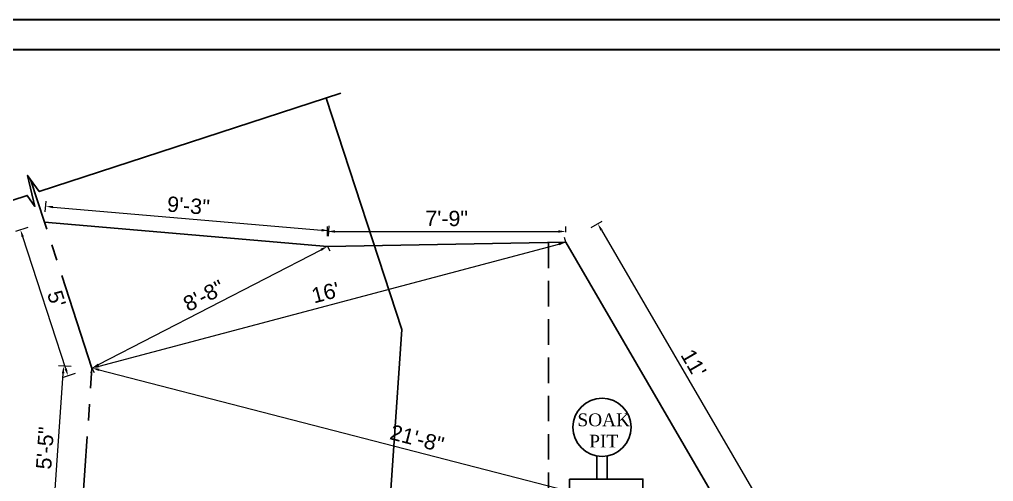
# Model space of a CAD drawing. Header units: inches. Extents: x 376358 to 406049, y -63575 to -53607.
# Drawn here: x 380763 to 381144.5, y -55970.2 to -55789.3 of the extents above; entities that cross this region are included whole.
import ezdxf

# ---------------------------------------------------------------- set-up
doc = ezdxf.new("R2010")
doc.units = ezdxf.units.IN
doc.header["$LTSCALE"] = 2
doc.header["$MEASUREMENT"] = 0
doc.header["$PDMODE"] = 34
doc.linetypes.add('CENTER2', pattern=[28.575, 19.05, -3.175, 3.175, -3.175])
doc.linetypes.add('HIDDEN', pattern=[0.375, 0.25, -0.125])
doc.layers.get('0').update_dxf_attribs({"linetype": 'CONTINUOUS'})
doc.layers.get('DEFPOINTS').update_dxf_attribs({"color": 141, "linetype": 'CONTINUOUS'})
doc.layers.add('Normal Wall', color=7, linetype='CONTINUOUS', lineweight=35, true_color=0xffaf89)
doc.layers.add('steps', color=253, linetype='CONTINUOUS', lineweight=20)
doc.layers.add('WALL - A', color=1, linetype='CONTINUOUS', lineweight=40)
doc.styles.add('Lettring Text', font='arial.ttf')
doc.styles.get("Standard").update_dxf_attribs({"font": 'ARIALN.TTF'})
doc.dimstyles.new('Copy of Standard', dxfattribs={"dimtxt": 6, "dimasz": 2.875, "dimexe": 2, "dimexo": 4, "dimgap": 2, "dimtad": 1, "dimdec": 0, "dimrnd": 1, "dimzin": 0, "dimdsep": 46, "dimlunit": 4, "dimtxsty": 'Lettring Text', "dimcen": 0.1, "dimclrd": 7, "dimclre": 7, "dimclrt": 7, "dimazin": 0, "dimtfac": 0.645, "dimtdec": 0, "dimtmove": 1, "dimatfit": 0, "dimfxl": 3, "dimfxlon": 1, "dimtfillclr": 256, "dimtolj": 1, "dimtzin": 0, "dimlwd": -1, "dimlwe": -1, "dimarcsym": 2})

# ---------------------------------------------------------------- blocks, each defined once
blk = doc.blocks.new('*D456')
at = {"layer": 'DEFPOINTS', "color": 0, "ltscale": 0.5, "transparency": 16777216}
for p in [(380772.8, -55868.62), (380884.22, -55872.03), (380883.69, -55878.16)]:
    blk.add_point(p, dxfattribs=at)
at = {"layer": 'steps', "color": 7, "ltscale": 0.5, "transparency": 16777216}
for p, q in [((380773.14, -55864.63), (380773.5, -55860.5)), ((380776.19, -55862.74), (380881.36, -55871.79)), ((380884.04, -55874.17), (380884.39, -55870.04))]:
    blk.add_line(p, q, dxfattribs=at)
for points in [[(380776.23, -55862.26), (380776.15, -55863.22), (380773.33, -55862.49)], [(380881.4, -55871.31), (380881.32, -55872.26), (380884.22, -55872.03)]]:
    blk.add_solid(points, dxfattribs=at)
at = {"layer": 'steps', "color": 7, "ltscale": 0.5, "transparency": 16777216, "insert": (380829.21, -55862.22), "char_height": 6, "attachment_point": 5, "rotation": 355.0837, "style": 'Lettring Text'}
blk.add_mtext('\\A1;9\'-3"', dxfattribs=at)
blk = doc.blocks.new('*D457')
at = {"layer": 'DEFPOINTS', "color": 0, "ltscale": 0.5, "transparency": 16777216}
for p in [(380977.01, -55872.31), (380977.01, -55876.55), (380883.69, -55878.16)]:
    blk.add_point(p, dxfattribs=at)
at = {"layer": 'steps', "color": 7, "ltscale": 0.5, "transparency": 16777216}
for p, q in [((380883.69, -55874.16), (380883.69, -55870.31)), ((380886.57, -55872.31), (380974.13, -55872.31)), ((380977.01, -55872.55), (380977.01, -55870.31))]:
    blk.add_line(p, q, dxfattribs=at)
for points in [[(380886.57, -55871.83), (380886.57, -55872.79), (380883.69, -55872.31)], [(380974.13, -55871.83), (380974.13, -55872.79), (380977.01, -55872.31)]]:
    blk.add_solid(points, dxfattribs=at)
at = {"layer": 'steps', "color": 7, "ltscale": 0.5, "transparency": 16777216, "insert": (380930.35, -55867.25), "char_height": 6, "attachment_point": 5, "style": 'Lettring Text'}
blk.add_mtext('\\A1;7\'-9"', dxfattribs=at)
blk = doc.blocks.new('*D458')
at = {"layer": 'DEFPOINTS', "color": 0, "ltscale": 0.5, "transparency": 16777216}
for p in [(380977.01, -55876.55), (381056.04, -55983.5), (381043.54, -55990.78)]:
    blk.add_point(p, dxfattribs=at)
at = {"layer": 'steps', "color": 7, "ltscale": 0.5, "transparency": 16777216}
for p, q in [((380986.91, -55870.78), (380991.23, -55868.26)), ((380990.95, -55871.75), (381054.59, -55981.01)), ((381053.45, -55985.01), (381057.77, -55982.49))]:
    blk.add_line(p, q, dxfattribs=at)
for points in [[(380991.37, -55871.51), (380990.54, -55871.99), (380989.51, -55869.27)], [(381055.01, -55980.77), (381054.18, -55981.25), (381056.04, -55983.5)]]:
    blk.add_solid(points, dxfattribs=at)
at = {"layer": 'steps', "color": 7, "ltscale": 0.5, "transparency": 16777216, "insert": (381027.1, -55923.86), "char_height": 6, "attachment_point": 5, "rotation": 300.2191, "style": 'Lettring Text'}
blk.add_mtext("\\A1;11'", dxfattribs=at)
blk = doc.blocks.new('*D472')
at = {"layer": 'DEFPOINTS', "color": 0, "ltscale": 0.5, "transparency": 16777216}
for p in [(380780.32, -55925.03), (380791.43, -55925.79), (380786.99, -55990.68)]:
    blk.add_point(p, dxfattribs=at)
at = {"layer": 'steps', "color": 7, "ltscale": 0.5, "transparency": 16777216}
for p, q in [((380783.31, -55925.24), (380778.32, -55924.89)), ((380776.08, -55987.06), (380780.12, -55927.9)), ((380778.88, -55990.13), (380773.89, -55989.79))]:
    blk.add_line(p, q, dxfattribs=at)
for points in [[(380779.65, -55927.87), (380780.6, -55927.93), (380780.32, -55925.03)], [(380775.61, -55987.03), (380776.56, -55987.09), (380775.89, -55989.93)]]:
    blk.add_solid(points, dxfattribs=at)
at = {"layer": 'steps', "color": 7, "ltscale": 0.5, "transparency": 16777216, "insert": (380773.06, -55957.13), "char_height": 6, "attachment_point": 5, "rotation": 86.0932, "style": 'Lettring Text'}
blk.add_mtext('\\A1;5\'-5"', dxfattribs=at)
blk = doc.blocks.new('*D473')
at = {"layer": 'DEFPOINTS', "color": 0, "ltscale": 0.5, "transparency": 16777216}
for p in [(380772.8, -55868.62), (380763.43, -55871.67), (380791.43, -55925.79)]:
    blk.add_point(p, dxfattribs=at)
at = {"layer": 'steps', "color": 7, "ltscale": 0.5, "transparency": 16777216}
for p, q in [((380766.28, -55870.74), (380761.52, -55872.29)), ((380781.16, -55926.11), (380764.32, -55874.41)), ((380784.9, -55927.91), (380780.15, -55929.46))]:
    blk.add_line(p, q, dxfattribs=at)
for points in [[(380764.77, -55874.26), (380763.86, -55874.55), (380763.43, -55871.67)], [(380781.62, -55925.96), (380780.71, -55926.26), (380782.05, -55928.84)]]:
    blk.add_solid(points, dxfattribs=at)
at = {"layer": 'steps', "color": 7, "ltscale": 0.5, "transparency": 16777216, "insert": (380777.54, -55898.69), "char_height": 6, "attachment_point": 5, "rotation": 288.0451, "style": 'Lettring Text'}
blk.add_mtext("\\A1;5'", dxfattribs=at)
blk = doc.blocks.new('*D474')
at = {"layer": 'DEFPOINTS', "color": 0, "ltscale": 0.5, "transparency": 16777216}
for p in [(380883.69, -55878.16), (380883.69, -55878.16), (380791.43, -55925.79)]:
    blk.add_point(p, dxfattribs=at)
at = {"layer": 'steps', "color": 7, "ltscale": 0.5, "transparency": 16777216}
for p, q in [((380793.98, -55924.47), (380881.14, -55879.48)), ((380883.69, -55878.16), (380884.61, -55879.93)), ((380791.43, -55925.79), (380792.34, -55927.57))]:
    blk.add_line(p, q, dxfattribs=at)
for points in [[(380880.92, -55879.05), (380881.36, -55879.9), (380883.69, -55878.16)], [(380793.76, -55924.04), (380794.2, -55924.9), (380791.43, -55925.79)]]:
    blk.add_solid(points, dxfattribs=at)
at = {"layer": 'steps', "color": 7, "ltscale": 0.5, "transparency": 16777216, "insert": (380835.24, -55897.47), "char_height": 6, "attachment_point": 5, "rotation": 27.3046, "style": 'Lettring Text'}
blk.add_mtext('\\A1;8\'-8"', dxfattribs=at)
blk = doc.blocks.new('*D475')
at = {"layer": 'DEFPOINTS', "color": 0, "ltscale": 0.5, "transparency": 16777216}
for p in [(380977.01, -55876.55), (380977.01, -55876.55), (380791.43, -55925.79)]:
    blk.add_point(p, dxfattribs=at)
at = {"layer": 'steps', "color": 7, "ltscale": 0.5, "transparency": 16777216}
for p, q in [((380794.21, -55925.05), (380974.23, -55877.29)), ((380977.01, -55876.55), (380976.5, -55874.62)), ((380791.43, -55925.79), (380790.91, -55923.86))]:
    blk.add_line(p, q, dxfattribs=at)
for points in [[(380974.11, -55876.82), (380974.35, -55877.75), (380977.01, -55876.55)], [(380794.08, -55924.59), (380794.33, -55925.52), (380791.43, -55925.79)]]:
    blk.add_solid(points, dxfattribs=at)
at = {"layer": 'steps', "color": 7, "ltscale": 0.5, "transparency": 16777216, "insert": (380882.92, -55896.27), "char_height": 6, "attachment_point": 5, "rotation": 14.86, "style": 'Lettring Text'}
blk.add_mtext("\\A1;16'", dxfattribs=at)
blk = doc.blocks.new('*D476')
at = {"layer": 'DEFPOINTS', "color": 0, "ltscale": 0.5, "transparency": 16777216}
for p in [(380791.43, -55925.79), (381043.54, -55990.78), (381043.54, -55990.78)]:
    blk.add_point(p, dxfattribs=at)
at = {"layer": 'steps', "color": 7, "ltscale": 0.5, "transparency": 16777216}
for p, q in [((380791.43, -55925.79), (380790.93, -55927.73)), ((380794.21, -55926.51), (381040.76, -55990.06)), ((381043.54, -55990.78), (381043.04, -55992.71))]:
    blk.add_line(p, q, dxfattribs=at)
for points in [[(380794.33, -55926.04), (380794.09, -55926.97), (380791.43, -55925.79)], [(381040.88, -55989.59), (381040.64, -55990.52), (381043.54, -55990.78)]]:
    blk.add_solid(points, dxfattribs=at)
at = {"layer": 'steps', "color": 7, "ltscale": 0.5, "transparency": 16777216, "insert": (380918.75, -55953.38), "char_height": 6, "attachment_point": 5, "rotation": 345.5457, "style": 'Lettring Text'}
blk.add_mtext('\\A1;21\'-8"', dxfattribs=at)

msp = doc.modelspace()

# ---------------------------------------------------------------- linework, layer by layer
at = {"ltscale": 0.5}
for p, q in [((380772.8, -55868.62), (380767.38, -55851.98)), ((380772.8, -55868.62), (380883.69, -55878.16)), ((380883.69, -55878.16), (380977.01, -55876.55)), ((380977.01, -55876.55), (381043.54, -55990.78)), ((380989.18, -55960.2), (380989.18, -55969.27)), ((380993.18, -55960.21), (380993.18, -55969.27))]:
    msp.add_line(p, q, dxfattribs=at)
at = {"linetype": 'Continuous', "ltscale": 0.5}
msp.add_lwpolyline([(380649.28, -55896.24), (380766.08, -55858.19), (380769.07, -55862.48), (380766.21, -55850.37), (380770.79, -55856.65), (380888.89, -55818.18)], dxfattribs=at)
at = {"ltscale": 0.5}
msp.add_lwpolyline([(380903.31, -56276.61), (380911.15, -56191.84), (380906.37, -56152.46), (380913.47, -56093.64), (380896.33, -56059.31), (380906.25, -56005.75), (380912.73, -55910.75), (380883.18, -55820.04)], dxfattribs=at)
msp.add_lwpolyline([(380978.45, -55969.27), (381007.22, -55969.27), (381007.22, -55987.75), (380978.45, -55987.75)], close=True, dxfattribs=at)
msp.add_circle((380991.2, -55949), 11.39, dxfattribs=at)
at = {"layer": 'Normal Wall'}
for points in [[(380570.93, -55789.27), (381628.93, -55789.27), (381628.93, -56539.8), (380570.93, -56539.8)], [(381617.03, -55801.18), (380594.74, -55801.18), (380594.74, -56527.89), (381617.03, -56527.89)], [(381617.03, -55801.18), (380594.74, -55801.18), (380594.74, -56527.89), (381617.03, -56527.89)]]:
    msp.add_lwpolyline(points, close=True, dxfattribs=at)
at = {"layer": 'Normal Wall', "color": 3}
msp.add_lwpolyline([(380570.93, -55789.27), (381628.93, -55789.27), (381628.93, -56539.8), (380570.93, -56539.8)], close=True, dxfattribs=at)
at = {"layer": 'WALL - A', "linetype": 'CENTER2', "lineweight": -3}
for p, q in [((380791.43, -55925.79), (380772.8, -55868.62)), ((380786.99, -55990.68), (380791.43, -55925.79))]:
    msp.add_line(p, q, dxfattribs=at)
at = {"layer": 'WALL - A', "linetype": 'HIDDEN', "lineweight": -3, "ltscale": 20}
msp.add_line((380970.29, -55876.66), (380970.29, -56220.73), dxfattribs=at)

# ---------------------------------------------------------------- texts
at = {"layer": 'steps', "color": 7, "ltscale": 0.3, "insert": (380991.86, -55943.58), "char_height": 5, "width": 21.7663, "attachment_point": 2}
msp.add_mtext('{\\fTimes New Roman|b0|i0|c0|p18;SOAK PIT}', dxfattribs=at)

# ---------------------------------------------------------------- dimensions: what is measured, and where the dimension line sits
at = {"layer": 'steps', "ltscale": 0.5}
for p1, p2, distance, picture, middle in [((380772.8, -55868.62), (380883.69, -55878.16), 6.15, '*D456', (380829.21, -55862.22)), ((380791.43, -55925.79), (380772.8, -55868.62), 9.86, '*D473', (380777.54, -55898.69)), ((380977.01, -55876.55), (381043.54, -55990.78), 14.46, '*D458', (381027.1, -55923.86)), ((380791.43, -55925.79), (380977.01, -55876.55), 0, '*D475', (380882.92, -55896.27)), ((380791.43, -55925.79), (380883.69, -55878.16), 0, '*D474', (380835.24, -55897.47)), ((380786.99, -55990.68), (380791.43, -55925.79), 11.13, '*D472', (380773.06, -55957.13)), ((380791.43, -55925.79), (381043.54, -55990.78), 0, '*D476', (380918.75, -55953.38))]:
    dim = msp.add_aligned_dim(p1=p1, p2=p2, distance=distance, dimstyle='Copy of Standard', dxfattribs=at)
    dim.commit()
    dim.dimension.update_dxf_attribs({"geometry": picture, "text_midpoint": middle})
dim = msp.add_linear_dim(base=(380977.01, -55872.31), p1=(380883.69, -55878.16), p2=(380977.01, -55876.55), dimstyle='Copy of Standard', dxfattribs=at)
dim.commit()
dim.dimension.update_dxf_attribs({"geometry": '*D457', "text_midpoint": (380930.35, -55867.25)})

doc.saveas('drawing.dxf')
